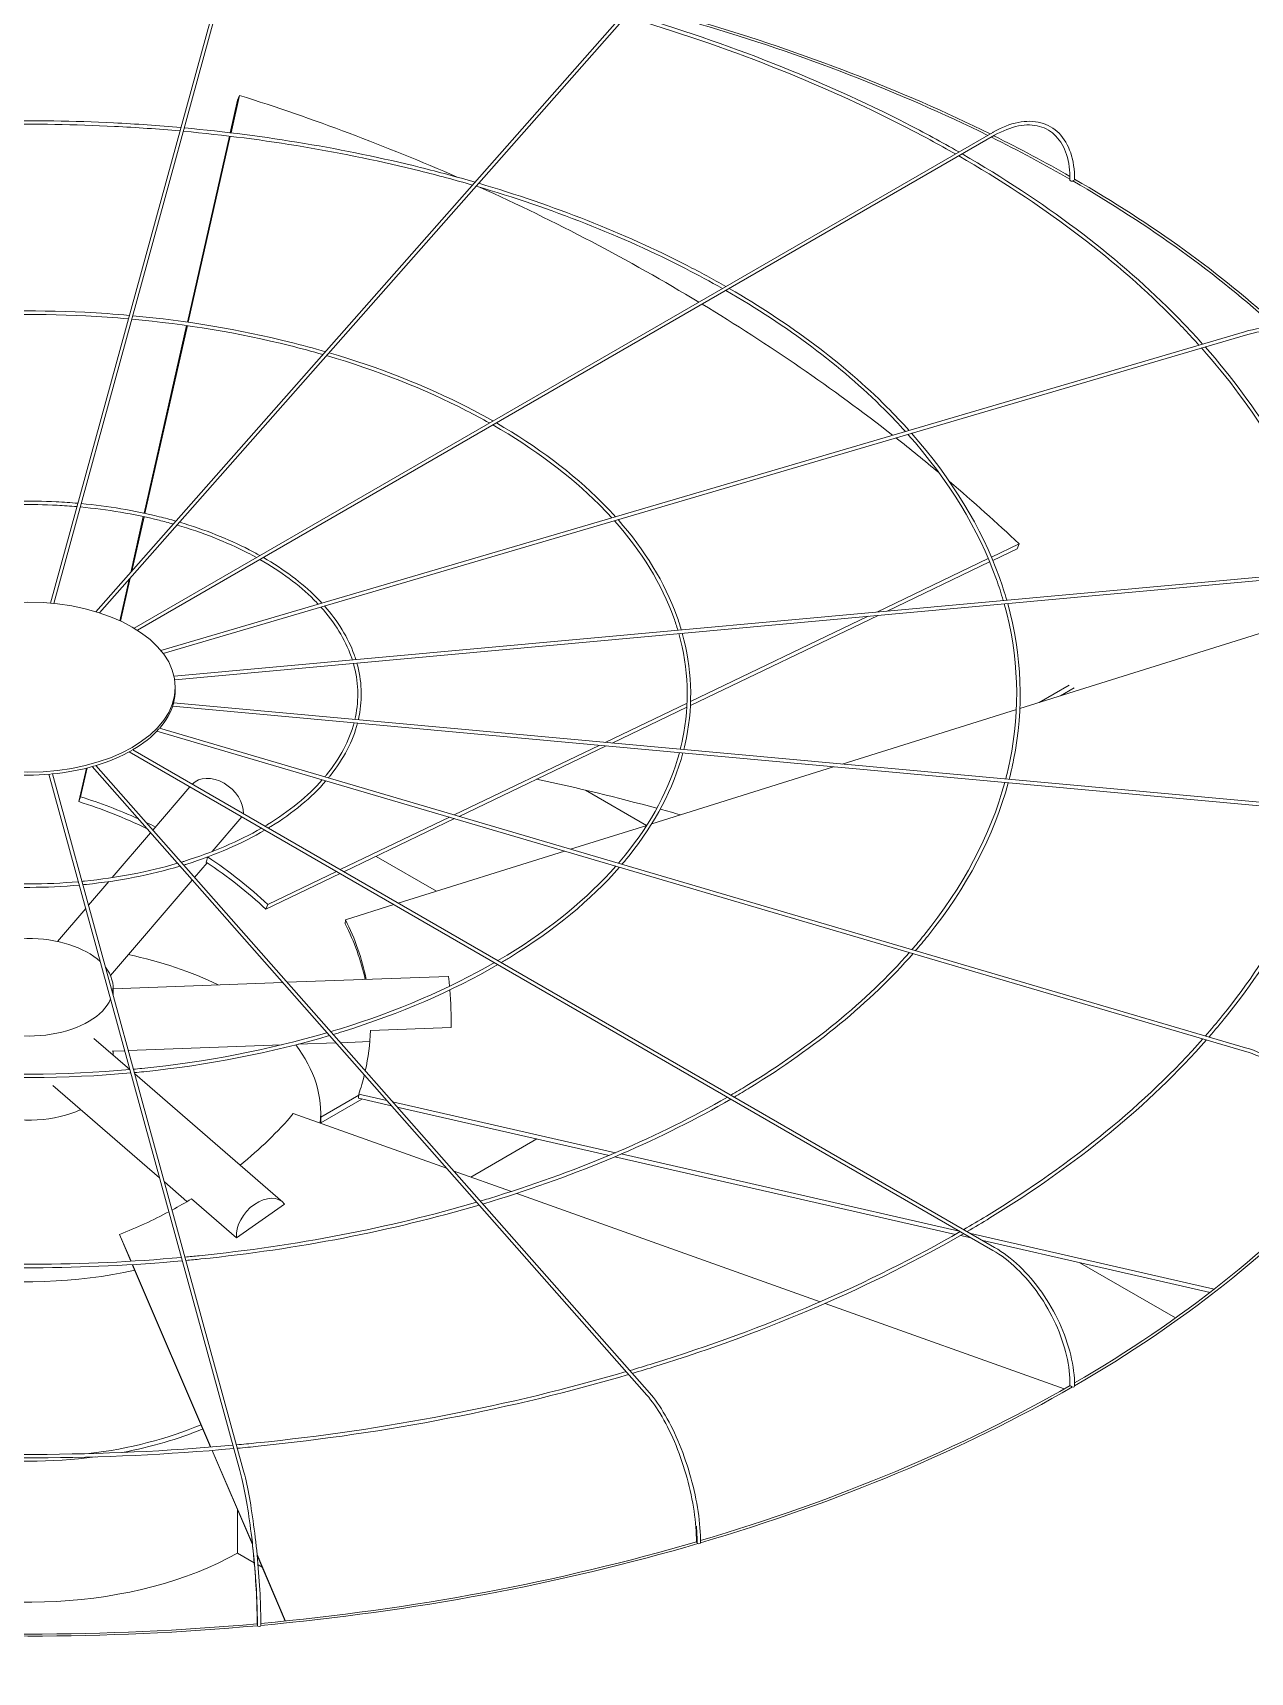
# Model space of a CAD drawing. Header units: millimetres. Extents: x -312439 to 477422, y -331570 to 212570.
# Drawn here: x 367580 to 368443, y 100902 to 102065 of the extents above; entities that cross this region are included whole.
import ezdxf

# ---------------------------------------------------------------- set-up
doc = ezdxf.new("R2010")
doc.units = ezdxf.units.MM

msp = doc.modelspace()

# ---------------------------------------------------------------- linework, layer by layer
at = {"color": 3, "linetype": 'Continuous', "lineweight": 0, "extrusion": (-1.11022e-16, 0.816497, 0.57735)}
for p, q in [((367592.22, 101660.414), (367726.688, 102150.582)), ((367594.695, 101660.176), (367729.05, 102149.934)), ((367624.532, 101654.312), (368015.209, 102096.994)), ((367627.096, 101653.516), (368017.045, 102095.373)), ((367719.804, 101994.084), (367725.033, 102017.168)), ((367726.363, 102020.6), (367720.343, 101994.019)), ((367725.033, 102017.168), (367726.363, 102020.6)), ((368260.722, 101994.387), (367651.53, 101642.67)), ((367653.895, 101641.207), (368261.947, 101992.266)), ((367689.374, 101859.739), (367719.26, 101991.683)), ((367719.799, 101991.618), (367689.91, 101859.662)), ((367658.681, 101724.232), (367688.831, 101857.343)), ((367689.367, 101857.266), (367659.208, 101724.119)), ((367670.572, 101626.837), (368439.142, 101852.931)), ((367672.207, 101624.765), (368439.833, 101850.581)), ((367649.166, 101682.226), (367658.14, 101721.843)), ((367658.667, 101721.73), (367649.91, 101683.069)), ((368259.665, 101693.087), (368279.271, 101702.497)), ((368277.941, 101699.066), (368260.642, 101690.763)), ((368277.941, 101699.066), (368279.271, 101702.497)), ((367679.949, 101608.541), (368533.037, 101686.55)), ((368178.491, 101654.129), (368257.454, 101692.027)), ((368258.43, 101689.702), (368185.681, 101654.787)), ((367641.41, 101647.983), (367648.038, 101677.246)), ((367648.782, 101678.089), (367641.911, 101647.752)), ((367680.406, 101606.123), (368533.26, 101684.111)), ((368179.349, 101651.748), (368046.191, 101587.84)), ((368046.309, 101590.69), (368172.159, 101651.09)), ((368505.377, 101656.378), (368279.85, 101585.726)), ((367680.815, 101598.788), (367680.815, 101600.788)), ((368314.881, 101602.341), (368293.522, 101590.01)), ((368308.669, 101594.755), (368318.345, 101600.341)), ((368533.037, 101509.12), (367678.879, 101587.227)), ((368533.26, 101511.559), (367679.602, 101589.621)), ((367985.75, 101561.626), (368043.815, 101589.493)), ((368043.672, 101586.631), (367990.639, 101561.178)), ((368277.363, 101584.947), (368153.849, 101546.254)), ((368439.142, 101342.739), (367667.814, 101569.644)), ((367669.652, 101571.657), (368439.833, 101345.089)), ((367878.586, 101510.194), (367981.445, 101559.559)), ((367986.334, 101559.112), (367882.194, 101509.132)), ((368260.722, 101201.283), (367648.132, 101554.962)), ((367650.609, 101556.36), (368261.947, 101203.404)), ((367591.173, 101539.071), (367726.688, 101045.088)), ((367593.652, 101539.294), (367729.05, 101045.736)), ((367612.337, 101519.627), (367617.72, 101543.395)), ((367618.307, 101543.543), (367613.667, 101523.059)), ((368015.209, 101098.676), (367621.787, 101544.468)), ((368017.045, 101100.297), (367624.39, 101545.221)), ((368147.771, 101544.35), (368018.789, 101503.944)), ((367612.337, 101519.627), (367613.667, 101523.059)), ((367691.229, 101530.08), (367664.882, 101499.339)), ((368015.029, 101502.766), (367971.739, 101527.76)), ((367728.021, 101508.838), (367706.896, 101484.189)), ((367797.76, 101471.402), (367875.288, 101508.611)), ((367878.896, 101507.549), (367800.402, 101469.877)), ((368015.184, 101502.814), (367961.18, 101485.896)), ((367663.272, 101497.461), (367636.068, 101465.719)), ((367703.362, 101476.292), (367694.424, 101465.864)), ((367866.01, 101456.082), (367823.181, 101480.809)), ((367956.977, 101484.58), (367838.968, 101447.611)), ((367797.727, 101468.593), (367745.014, 101443.294)), ((367746.345, 101446.726), (367795.085, 101470.118)), ((367633.636, 101462.881), (367619.227, 101446.068)), ((367692.815, 101463.986), (367634.847, 101396.349)), ((367617.303, 101443.823), (367597.246, 101420.421)), ((367745.014, 101443.294), (367746.345, 101446.726)), ((367835.792, 101446.616), (367801.449, 101435.857)), ((367801.354, 101432.901), (367801.449, 101435.857)), ((367874.291, 101395.691), (367760.089, 101391.458)), ((367756.925, 101391.341), (367636.651, 101386.883)), ((367636.651, 101387.927), (367636.651, 101382.553)), ((367648.554, 101329.575), (367623.011, 101351.71)), ((367794.736, 101348.497), (367768.009, 101347.506)), ((367818.815, 101349.389), (367797.9, 101348.614)), ((367819.292, 101357.264), (367876.521, 101359.385)), ((367644.976, 101342.946), (367635.97, 101342.613)), ((367636.651, 101342.638), (367636.651, 101339.89)), ((367756.105, 101347.065), (367647.491, 101343.04)), ((367756.998, 101235.6), (367652.005, 101326.585)), ((367669.729, 101252.719), (367594.055, 101318.296)), ((367810.908, 101311.372), (367783.929, 101295.796)), ((367783.929, 101291.796), (367813.134, 101308.657)), ((367810.838, 101309.181), (367810.933, 101312.137)), ((367834.117, 101303.874), (367810.838, 101309.181)), ((367810.933, 101312.137), (367830.826, 101307.603)), ((367834.916, 101306.67), (367993.085, 101270.615)), ((367988.507, 101268.68), (367838.207, 101302.942)), ((367873.244, 101259.539), (367764.538, 101298.366)), ((367783.929, 101291.44), (367783.929, 101298.69)), ((367937.311, 101280.351), (367890.554, 101253.356)), ((368234.166, 101212.681), (367992.6, 101267.747)), ((367997.143, 101269.69), (368236.899, 101215.037)), ((367919.266, 101243.101), (367878.015, 101257.835)), ((367689.116, 101235.918), (367673.061, 101249.831)), ((367692.391, 101237.873), (367724.187, 101210.32)), ((367724.187, 101210.32), (367758.382, 101234.14)), ((368138.275, 101164.877), (367923.04, 101241.753)), ((367641.344, 101212.549), (367649.464, 101193.634)), ((367642.579, 101209.212), (367641.344, 101212.549)), ((367649.272, 101193.622), (367642.579, 101209.212)), ((368245.424, 101210.115), (368237.69, 101211.878)), ((368244.995, 101213.191), (368417.712, 101173.82)), ((368414.746, 101171.518), (368253.519, 101208.27)), ((367705.877, 101061.766), (367650.299, 101191.231)), ((367650.491, 101191.242), (367706.068, 101061.782)), ((368390.309, 101153.378), (368322.449, 101192.557)), ((368311.332, 101103.066), (368141.646, 101163.673)), ((367735.573, 100992.594), (367706.897, 101059.392)), ((367707.087, 101059.407), (367735.505, 100993.209)), ((367724.972, 101017.287), (367724.972, 100986.612)), ((367736.827, 100979.767), (367724.972, 100986.612)), ((367738.823, 100985.482), (367759.036, 100938.397)), ((367758.847, 100938.378), (367738.881, 100984.888)), ((367742.48, 100976.503), (367739.489, 100978.23))]:
    msp.add_line(p, q, dxfattribs=at)
at = {"color": 3, "linetype": 'Continuous', "lineweight": 0}
for centre, major_axis, ratio, start_param, end_param in [((367576.756, 101533.252), (-1046.319, 0), 0.57735027, 4.00461262, 4.24016109), ((367576.756, 101533.252), (-1048.768, 0), 0.57735027, 4.00443097, 4.24060103), ((367578.086, 101365.972), (-942.562, 365.4), 0.65992862, 4.64663537, 4.80984928), ((367576.756, 101533.252), (-1046.319, 0), 0.57735027, 3.92863661, 4.00129229), ((367576.756, 101533.252), (-1048.768, 0), 0.57735027, 3.93098858, 4.00111844), ((367578.086, 101365.972), (-942.562, 365.4), 0.65992862, 4.45394149, 4.62923067), ((368316.615, 101960.41), (1.225, -0.016), 0.56830663, 3.14159265, 3.93464288), ((368316.615, 101960.41), (1.225, -0.016), 0.56830663, 3.93464288, 5.50543921), ((367576.756, 101533.252), (-1046.319, 0), 0.57735027, 3.70570419, 3.9258203), ((368317.481, 101960.91), (-1.225, 0), 0.57735027, 1.83263032, 3.14159265), ((367576.756, 101533.252), (-1048.768, 0), 0.57735027, 3.70411228, 3.92650775), ((367578.086, 101365.972), (-942.562, 365.4), 0.65992862, 4.28319099, 4.45112181), ((367578.086, 101365.972), (-942.562, 365.4), 0.65992862, 4.23904287, 4.2800546), ((367578.086, 101365.972), (-942.562, 365.4), 0.65992862, 4.15803474, 4.22871948), ((367576.323, 101598.788), (-104.492, 0), 0.57735027, 2.98808135, 3.14159265), ((367576.323, 101598.788), (-104.492, 0), 0.57735027, 2.67392209, 2.98094469), ((367576.323, 101598.788), (-104.492, 0), 0.57735027, 2.35976282, 2.66678542), ((367576.323, 101598.788), (-104.492, 0), 0.57735027, 2.04560356, 2.35262616), ((367576.323, 101598.788), (-104.492, 0), 0.57735027, 1.41728503, 1.72430763), ((367576.323, 101598.788), (-104.492, 0), 0.57735027, 1.73144429, 2.03846689), ((367709.346, 101517.246), (-16.786, 14.386), 0.73180825, 3.6699438, 6.25547108), ((367576.756, 100968.364), (1046.319, 0), 0.57735027, 1.13086203, 1.21917829), ((367578.086, 101365.972), (226.18, -87.683), 0.65992862, 1.48816133, 1.66825663), ((367576.756, 101362.541), (-226.18, 87.683), 0.65992862, 4.59602029, 4.80984928), ((367576.756, 100968.364), (1046.319, 0), 0.57735027, 1.11315293, 1.12829513), ((367578.086, 101365.972), (226.18, -87.683), 0.65992862, 1.43137513, 1.46305029), ((367576.756, 101362.541), (-226.18, 87.683), 0.65992862, 4.15803474, 4.39268064), ((367578.086, 101365.972), (226.18, -87.683), 0.65992862, 1.01644208, 1.25303729), ((367576.756, 101362.541), (242.456, -7.798), 0.79709982, 0.20115917, 0.41264052), ((367576.851, 101365.497), (242.456, -7.798), 0.79709982, 0.18583027, 0.41264052), ((367576.756, 101387.927), (-59.895, 0), 0.57735027, 3.69756416, 5.76575409), ((367576.756, 101298.69), (-207.174, 0), 0.57735027, 4.00561733, 4.36390833), ((367576.756, 101387.927), (-59.895, 0), 0.57735027, 3.02719924, 3.57014533), ((367875.11, 101373.599), (-0.819, 22.092), 0.05230802, 5.46284956, 6.28318531), ((367875.11, 101373.599), (-0.819, 22.092), 0.05230802, 4.01155215, 5.31083021), ((367576.756, 101387.927), (-59.895, 0), 0.57735027, 0.78539816, 2.89978042), ((367576.851, 101365.497), (242.456, -7.798), 0.79709982, 6.13145768, 6.28093219), ((367576.756, 101298.69), (-207.174, 0), 0.57735027, 3.08204121, 3.55783774), ((367576.851, 101365.497), (242.456, -7.798), 0.79709982, 6.04401129, 6.11604234), ((367576.756, 101328.305), (-59.895, 0), 0.57735027, 1.1079301, 2.23846982), ((367575.521, 101365.877), (-227.492, -84.221), 0.6873805, 2.02158825, 2.2576377), ((367576.756, 101533.252), (-1046.319, 0), 0.57735027, 2.35898226, 2.6687056), ((367576.756, 101533.252), (-1048.768, 0), 0.57735027, 2.35667794, 2.66891462), ((367575.521, 101365.877), (-227.492, -84.221), 0.6873805, 1.7758456, 1.84274406), ((367742.52, 101218.893), (14.478, 16.707), 0.67950023, 6.14949631, 8.84418497), ((367575.521, 101365.877), (-227.492, -84.221), 0.6873805, 1.60582316, 1.76537716), ((367576.756, 101298.69), (-207.174, 0), 0.57735027, 1.30817895, 1.9425337), ((367576.756, 101533.252), (-1046.319, 0), 0.57735027, 2.04376734, 2.35460013), ((367576.756, 101533.252), (-1048.768, 0), 0.57735027, 2.04258502, 2.35459852), ((368316.615, 101105.594), (-1.225, 0.017), 0.58625442, 0, 0.79329185), ((368317.481, 101105.094), (-1.225, 0), 0.57735027, 0.26183399, 3.14159265), ((367576.756, 101174.184), (-207.174, 0), 0.57735027, 1.77816663, 2.202298), ((367576.756, 101174.184), (-212.072, 0), 0.57735027, 1.89063678, 2.19285982), ((367576.756, 101174.184), (-212.072, 0), 0.57735027, 1.3476903, 1.79509044), ((367576.756, 101533.252), (-1046.319, 0), 0.57735027, 1.72891751, 2.04055715), ((367576.756, 101533.252), (-1048.768, 0), 0.57735027, 1.72854634, 2.04038352), ((368051.62, 100994.437), (-1.225, 0.011), 0.58858829, 0, 0.47632773), ((368052.176, 100993.807), (-1.225, 0), 0.57735027, 0, 3.14159265), ((367576.756, 101074.184), (-212.072, 0), 0.57735027, 0.98594125, 2.34464399), ((367576.756, 100970.364), (-1048.768, 0), 0.57735027, 0, 3.14159265), ((367576.756, 101533.252), (-1048.768, 0), 0.57735027, 1.41453598, 1.72626058), ((367576.756, 101533.252), (-1046.319, 0), 0.57735027, 1.41438895, 1.72636573), ((367740.099, 100935.998), (-1.225, 0.004), 0.58981528, 0, 0.15883691), ((367740.291, 100935.3), (-1.225, 0), 0.57735027, 0, 3.14159265)]:
    msp.add_ellipse(centre, major_axis=major_axis, ratio=ratio, start_param=start_param, end_param=end_param, dxfattribs=at)
msp.add_ellipse((367576.323, 101600.788), major_axis=(-104.492, 0), ratio=0.57735027, dxfattribs=at)
for points, knots in [([(368234.129, 101979.034), (368222.391, 101985.738), (368210.345, 101992.264), (368138.263, 102029.285), (368071.654, 102055.526), (368000.354, 102076.46)], [3.146975566, 3.146975566, 3.146975566, 3.146975566, 3.199958928, 3.199958928, 3.456525414, 3.456525414, 3.456525414, 3.456525414]), ([(368236.584, 101980.451), (368224.405, 101987.434), (368211.894, 101994.223), (368139.496, 102031.401), (368073.141, 102057.573), (368002.143, 102078.487)], [3.145113132, 3.145113132, 3.145113132, 3.145113132, 3.200037836, 3.200037836, 3.455209352, 3.455209352, 3.455209352, 3.455209352]), ([(367684.767, 101997.769), (367668.918, 101999.197), (367652.985, 102000.312), (367580.67, 102003.928), (367523.749, 102002.803), (367467.879, 101997.769)], [3.772165081, 3.772165081, 3.772165081, 3.772165081, 3.840593344, 3.840593344, 4.081816553, 4.081816553, 4.081816553, 4.081816553]), ([(367684.108, 101995.368), (367668.713, 101996.75), (367653.237, 101997.835), (367581.372, 102001.479), (367524.427, 102000.384), (367468.538, 101995.368)], [3.772797592, 3.772797592, 3.772797592, 3.772797592, 3.839399606, 3.839399606, 4.081184042, 4.081184042, 4.081184042, 4.081184042]), ([(368318.706, 101960.91), (368318.706, 101967.81), (368317.761, 101974.191), (368314.027, 101985.305), (368311.234, 101990.04), (368304.04, 101997.32), (368299.647, 101999.863), (368289.777, 102002.469), (368284.31, 102002.537), (368272.853, 102000.261), (368266.857, 101997.91), (368260.828, 101994.448), (368260.775, 101994.418), (368260.722, 101994.387)], [3.14159265, 3.14159265, 3.14159265, 3.14159265, 3.45575192, 3.45575192, 3.76991118, 3.76991118, 4.08269654, 4.08269654, 4.39544819, 4.39544819, 4.70960746, 4.70960746, 4.71238898, 4.71238898, 4.71238898, 4.71238898]), ([(368261.947, 101992.266), (368267.696, 101995.585), (368273.422, 101997.827), (368284.219, 101999.967), (368289.285, 101999.868), (368298.288, 101997.413), (368302.234, 101995.064), (368308.725, 101988.291), (368311.267, 101983.857), (368314.647, 101973.269), (368315.48, 101967.119), (368315.39, 101960.426)], [1.57079633, 1.57079633, 1.57079633, 1.57079633, 1.88806437, 1.88806437, 2.20533241, 2.20533241, 2.52260045, 2.52260045, 2.83986849, 2.83986849, 3.15713653, 3.15713653, 3.15713653, 3.15713653]), ([(367891.639, 101956.975), (367879.381, 101960.534), (367866.942, 101963.886), (367800.746, 101980.376), (367744.244, 101989.847), (367686.586, 101995.143)], [3.460983159, 3.460983159, 3.460983159, 3.460983159, 3.519648571, 3.519648571, 3.769222865, 3.769222865, 3.769222865, 3.769222865]), ([(367893.43, 101959.005), (367880.638, 101962.736), (367867.648, 101966.241), (367801.029, 101982.805), (367744.71, 101992.243), (367687.245, 101997.543)], [3.459218713, 3.459218713, 3.459218713, 3.459218713, 3.520344822, 3.520344822, 3.768597722, 3.768597722, 3.768597722, 3.768597722]), ([(368406.875, 101843.439), (368400.242, 101850.839), (368393.312, 101858.151), (368345.092, 101906.34), (368294.682, 101944.196), (368236.588, 101977.625)], [2.833719703, 2.833719703, 2.833719703, 2.833719703, 2.880073873, 2.880073873, 3.143270218, 3.143270218, 3.143270218, 3.143270218]), ([(368409.476, 101844.204), (368402.599, 101851.912), (368395.401, 101859.523), (368346.995, 101907.915), (368296.81, 101945.673), (368239.038, 101979.04)], [2.831913395, 2.831913395, 2.831913395, 2.831913395, 2.879924499, 2.879924499, 3.141418031, 3.141418031, 3.141418031, 3.141418031]), ([(368068.854, 101883.612), (368060.348, 101888.453), (368051.627, 101893.168), (367997.834, 101920.797), (367947.799, 101940.502), (367894.237, 101956.217)], [3.148849473, 3.148849473, 3.148849473, 3.148849473, 3.199944541, 3.199944541, 3.456834427, 3.456834427, 3.456834427, 3.456834427]), ([(368071.311, 101885.031), (368062.363, 101890.148), (368053.177, 101895.127), (367999.067, 101922.913), (367949.286, 101942.55), (367896.026, 101958.244)], [3.146361804, 3.146361804, 3.146361804, 3.146361804, 3.200049713, 3.200049713, 3.455080387, 3.455080387, 3.455080387, 3.455080387]), ([(368201.237, 101782.946), (368196.23, 101788.535), (368190.999, 101794.056), (368154.834, 101830.212), (368117.147, 101858.566), (368073.766, 101883.62)], [2.833499431, 2.833499431, 2.833499431, 2.833499431, 2.879899034, 2.879899034, 3.141439875, 3.141439875, 3.141439875, 3.141439875]), ([(368198.632, 101782.179), (368193.872, 101787.462), (368188.909, 101792.684), (368152.931, 101828.637), (368115.019, 101857.089), (368071.316, 101882.205)], [2.83591825, 2.83591825, 2.83591825, 2.83591825, 2.880098074, 2.880098074, 3.143909361, 3.143909361, 3.143909361, 3.143909361]), ([(367648.212, 101864.518), (367637.756, 101865.453), (367627.245, 101866.184), (367579.308, 101868.573), (367541.527, 101867.836), (367504.434, 101864.518)], [3.773286698, 3.773286698, 3.773286698, 3.773286698, 3.840886477, 3.840886477, 4.080694936, 4.080694936, 4.080694936, 4.080694936]), ([(367647.553, 101862.117), (367637.551, 101863.006), (367627.498, 101863.708), (367580.009, 101866.124), (367542.205, 101865.416), (367505.092, 101862.117)], [3.774238416, 3.774238416, 3.774238416, 3.774238416, 3.839097695, 3.839097695, 4.079743218, 4.079743218, 4.079743218, 4.079743218]), ([(367785.551, 101836.766), (367777.755, 101839.015), (367769.848, 101841.139), (367726.123, 101852.036), (367688.464, 101858.355), (367650.032, 101861.893)], [3.463595352, 3.463595352, 3.463595352, 3.463595352, 3.51947091, 3.51947091, 3.768879274, 3.768879274, 3.768879274, 3.768879274]), ([(367787.344, 101838.797), (367779.011, 101841.217), (367770.554, 101843.493), (367726.407, 101854.465), (367688.93, 101860.751), (367650.69, 101864.292)], [3.46094335, 3.46094335, 3.46094335, 3.46094335, 3.520514255, 3.520514255, 3.7679441, 3.7679441, 3.7679441, 3.7679441]), ([(368511.461, 101807.736), (368511.461, 101814.665), (368510.263, 101821.264), (368505.562, 101833.141), (368502.057, 101838.416), (368493.095, 101847.083), (368487.641, 101850.473), (368475.358, 101855.038), (368468.531, 101856.214), (368454.178, 101856.265), (368446.654, 101855.141), (368439.142, 101852.931)], [4.71238898, 4.71238898, 4.71238898, 4.71238898, 5.02654825, 5.02654825, 5.34070751, 5.34070751, 5.65486678, 5.65486678, 5.96902604, 5.96902604, 6.28318531, 6.28318531, 6.28318531, 6.28318531]), ([(368439.833, 101850.581), (368447.096, 101852.718), (368454.345, 101853.785), (368468.082, 101853.693), (368474.566, 101852.534), (368486.135, 101848.134), (368491.217, 101844.895), (368499.514, 101836.663), (368502.73, 101831.669), (368506.991, 101820.377), (368508.033, 101814.08), (368507.921, 101807.436)], [6.28318531, 6.28318531, 6.28318531, 6.28318531, 6.60045335, 6.60045335, 6.91772139, 6.91772139, 7.23498943, 7.23498943, 7.55225747, 7.55225747, 7.86952551, 7.86952551, 7.86952551, 7.86952551]), ([(367906.077, 101789.633), (367900.347, 101792.894), (367894.473, 101796.069), (367858.647, 101814.466), (367825.452, 101827.564), (367789.94, 101838.037)], [3.148732281, 3.148732281, 3.148732281, 3.148732281, 3.200072384, 3.200072384, 3.454746323, 3.454746323, 3.454746323, 3.454746323]), ([(368498.87, 101683.426), (368496.848, 101690.507), (368494.58, 101697.565), (368475.116, 101752.064), (368446.989, 101798.227), (368408.678, 101841.416)], [2.519571261, 2.519571261, 2.519571261, 2.519571261, 2.559550642, 2.559550642, 2.829500903, 2.829500903, 2.829500903, 2.829500903]), ([(368501.352, 101683.653), (368499.238, 101691.094), (368496.856, 101698.51), (368477.23, 101753.211), (368449.248, 101799.18), (368411.274, 101842.18)], [2.518738954, 2.518738954, 2.518738954, 2.518738954, 2.560443172, 2.560443172, 2.827714195, 2.827714195, 2.827714195, 2.827714195]), ([(367903.616, 101788.212), (367898.331, 101791.197), (367892.924, 101794.111), (367857.414, 101812.35), (367823.964, 101825.517), (367788.151, 101836.01)], [3.152476318, 3.152476318, 3.152476318, 3.152476318, 3.199914714, 3.199914714, 3.457374967, 3.457374967, 3.457374967, 3.457374967]), ([(367990.417, 101720.928), (367987.523, 101724.106), (367984.519, 101727.252), (367960.78, 101750.97), (367935.38, 101770.011), (367906.083, 101786.808)], [2.840166791, 2.840166791, 2.840166791, 2.840166791, 2.880145835, 2.880145835, 3.145067211, 3.145067211, 3.145067211, 3.145067211]), ([(367993.027, 101721.695), (367989.883, 101725.179), (367986.609, 101728.623), (367962.683, 101752.546), (367937.508, 101771.488), (367908.535, 101788.223)], [2.836508955, 2.836508955, 2.836508955, 2.836508955, 2.879847671, 2.879847671, 3.141363941, 3.141363941, 3.141363941, 3.141363941]), ([(368268.054, 101662.319), (368266.609, 101667.31), (368265.002, 101672.286), (368250.49, 101712.948), (368229.312, 101747.674), (368200.441, 101780.158)], [2.521788299, 2.521788299, 2.521788299, 2.521788299, 2.55939978, 2.55939978, 2.830291828, 2.830291828, 2.830291828, 2.830291828]), ([(368270.538, 101662.546), (368269, 101667.898), (368267.277, 101673.231), (368252.605, 101714.095), (368231.572, 101748.627), (368203.037, 101780.922)], [2.520659116, 2.520659116, 2.520659116, 2.520659116, 2.560589234, 2.560589234, 2.827907762, 2.827907762, 2.827907762, 2.827907762]), ([(367611.657, 101731.266), (367606.594, 101731.709), (367601.506, 101732.057), (367577.947, 101733.219), (367559.305, 101732.868), (367540.989, 101731.266)], [3.776630452, 3.776630452, 3.776630452, 3.776630452, 3.841752063, 3.841752063, 4.077351182, 4.077351182, 4.077351182, 4.077351182]), ([(367610.998, 101728.865), (367606.389, 101729.263), (367601.759, 101729.581), (367578.649, 101730.769), (367559.984, 101730.448), (367541.647, 101728.865)], [3.778551419, 3.778551419, 3.778551419, 3.778551419, 3.838185012, 3.838185012, 4.075430215, 4.075430215, 4.075430215, 4.075430215]), ([(367679.459, 101716.551), (367676.127, 101717.494), (367672.756, 101718.391), (367651.502, 101723.696), (367632.684, 101726.863), (367613.477, 101728.643)], [3.471418325, 3.471418325, 3.471418325, 3.471418325, 3.518930063, 3.518930063, 3.767850767, 3.767850767, 3.767850767, 3.767850767]), ([(367681.256, 101718.587), (367677.385, 101719.697), (367673.462, 101720.745), (367651.786, 101726.124), (367633.15, 101729.259), (367614.135, 101731.041)], [3.466082688, 3.466082688, 3.466082688, 3.466082688, 3.521010964, 3.521010964, 3.765995554, 3.765995554, 3.765995554, 3.765995554]), ([(367738.365, 101692.804), (367736.311, 101693.939), (367734.221, 101695.053), (367716.995, 101703.903), (367700.13, 101710.531), (367682.066, 101715.803)], [3.163350536, 3.163350536, 3.163350536, 3.163350536, 3.199816759, 3.199816759, 3.458993739, 3.458993739, 3.458993739, 3.458993739]), ([(367740.836, 101694.231), (367738.33, 101695.638), (367735.771, 101697.012), (367718.228, 101706.019), (367701.618, 101712.579), (367683.855, 101717.83)], [3.15578841, 3.15578841, 3.15578841, 3.15578841, 3.200131949, 3.200131949, 3.453750875, 3.453750875, 3.453750875, 3.453750875]), ([(368037.246, 101641.213), (368036.379, 101644.13), (368035.429, 101647.038), (368025.87, 101673.864), (368011.651, 101697.141), (367992.236, 101718.909)], [2.526062853, 2.526062853, 2.526062853, 2.526062853, 2.559096419, 2.559096419, 2.831723129, 2.831723129, 2.831723129, 2.831723129]), ([(368039.733, 101641.441), (368038.769, 101644.717), (368037.703, 101647.983), (368027.984, 101675.011), (368013.91, 101698.094), (367994.833, 101719.673)], [2.5243135, 2.5243135, 2.5243135, 2.5243135, 2.560878912, 2.560878912, 2.828143092, 2.828143092, 2.828143092, 2.828143092]), ([(367782.179, 101659.669), (367781.166, 101660.748), (367780.128, 101661.818), (367768.63, 101673.303), (367755.74, 101682.932), (367740.849, 101691.41)], [2.852936139, 2.852936139, 2.852936139, 2.852936139, 2.880283876, 2.880283876, 3.148538696, 3.148538696, 3.148538696, 3.148538696]), ([(367784.806, 101660.442), (367783.533, 101661.822), (367782.219, 101663.19), (367770.533, 101674.879), (367757.868, 101684.41), (367743.303, 101692.827)], [2.84544614, 2.84544614, 2.84544614, 2.84544614, 2.879690294, 2.879690294, 3.141137935, 3.141137935, 3.141137935, 3.141137935]), ([(367806.411, 101620.105), (367806.141, 101620.948), (367805.858, 101621.79), (367801.251, 101634.778), (367793.99, 101646.607), (367784.028, 101657.66)], [2.538956365, 2.538956365, 2.538956365, 2.538956365, 2.558172992, 2.558172992, 2.836025224, 2.836025224, 2.836025224, 2.836025224]), ([(367808.908, 101620.333), (367808.532, 101621.535), (367808.128, 101622.733), (367803.364, 101635.927), (367796.25, 101647.561), (367786.629, 101658.425)], [2.535128932, 2.535128932, 2.535128932, 2.535128932, 2.561728893, 2.561728893, 2.828841782, 2.828841782, 2.828841782, 2.828841782]), ([(368269.807, 101535.65), (368270.914, 101539.89), (368271.904, 101544.139), (368280.367, 101585.444), (368279.005, 101623.083), (368268.735, 101659.922)], [2.206572109, 2.206572109, 2.206572109, 2.206572109, 2.238438586, 2.238438586, 2.515769314, 2.515769314, 2.515769314, 2.515769314]), ([(368272.279, 101535.424), (368273.464, 101539.993), (368274.515, 101544.574), (368282.784, 101586.035), (368281.36, 101623.504), (368271.215, 101660.148)], [2.20754654, 2.20754654, 2.20754654, 2.20754654, 2.241548585, 2.241548585, 2.514698228, 2.514698228, 2.514698228, 2.514698228]), ([(368039.001, 101556.756), (368039.617, 101559.179), (368040.177, 101561.606), (368045.802, 101588.879), (368044.879, 101614.116), (368037.938, 101638.817)], [2.210316481, 2.210316481, 2.210316481, 2.210316481, 2.237655596, 2.237655596, 2.51702204, 2.51702204, 2.51702204, 2.51702204]), ([(368041.471, 101556.53), (368042.164, 101559.282), (368042.785, 101562.041), (368048.218, 101589.47), (368047.234, 101614.538), (368040.418, 101639.044)], [2.211718384, 2.211718384, 2.211718384, 2.211718384, 2.242315601, 2.242315601, 2.515402874, 2.515402874, 2.515402874, 2.515402874]), ([(367808.176, 101577.863), (367808.317, 101578.468), (367808.452, 101579.073), (367811.238, 101592.314), (367810.753, 101605.149), (367807.139, 101617.712)], [2.221614787, 2.221614787, 2.221614787, 2.221614787, 2.235297735, 2.235297735, 2.520800805, 2.520800805, 2.520800805, 2.520800805]), ([(367810.638, 101577.638), (367810.853, 101578.573), (367811.052, 101579.509), (367813.652, 101592.905), (367813.106, 101605.571), (367809.621, 101617.939)], [2.224061215, 2.224061215, 2.224061215, 2.224061215, 2.244587809, 2.244587809, 2.517487833, 2.517487833, 2.517487833, 2.517487833]), ([(367786.85, 101537.18), (367787.259, 101537.665), (367787.663, 101538.152), (367797.604, 101550.317), (367804.187, 101562.76), (367807.573, 101575.459)], [1.903307061, 1.903307061, 1.903307061, 1.903307061, 1.915350543, 1.915350543, 2.203452943, 2.203452943, 2.203452943, 2.203452943]), ([(367789.412, 101536.426), (367789.912, 101537.029), (367790.404, 101537.635), (367800.221, 101549.942), (367806.702, 101562.437), (367810.047, 101575.233)], [1.909987851, 1.909987851, 1.909987851, 1.909987851, 1.924618049, 1.924618049, 2.206425781, 2.206425781, 2.206425781, 2.206425781]), ([(367995.072, 101475.926), (367996.705, 101477.82), (367998.299, 101479.724), (368018.581, 101504.693), (368031.582, 101529.256), (368038.37, 101554.354)], [1.894116328, 1.894116328, 1.894116328, 1.894116328, 1.917671716, 1.917671716, 2.201274894, 2.201274894, 2.201274894, 2.201274894]), ([(367997.649, 101475.168), (367999.37, 101477.18), (368001.047, 101479.204), (368021.201, 101504.318), (368034.1, 101528.933), (368040.846, 101554.128)], [1.897570624, 1.897570624, 1.897570624, 1.897570624, 1.922320382, 1.922320382, 2.202808492, 2.202808492, 2.202808492, 2.202808492]), ([(367744.358, 101502.234), (367744.96, 101502.592), (367745.559, 101502.951), (367761.733, 101512.777), (367774.895, 101523.543), (367785.096, 101535.143)], [1.585149833, 1.585149833, 1.585149833, 1.585149833, 1.596233634, 1.596233634, 1.886390456, 1.886390456, 1.886390456, 1.886390456]), ([(367746.786, 101500.832), (367747.41, 101501.208), (367748.029, 101501.586), (367764.253, 101511.591), (367777.449, 101522.541), (367787.682, 101534.382)], [1.592315094, 1.592315094, 1.592315094, 1.592315094, 1.603748231, 1.603748231, 1.893388943, 1.893388943, 1.893388943, 1.893388943]), ([(368203.282, 101414.676), (368206.149, 101417.975), (368208.938, 101421.297), (368239.559, 101459.07), (368258.976, 101495.753), (368269.167, 101533.249)], [1.891059564, 1.891059564, 1.891059564, 1.891059564, 1.918447026, 1.918447026, 2.200552897, 2.200552897, 2.200552897, 2.200552897]), ([(368205.865, 101413.916), (368208.818, 101417.334), (368211.689, 101420.776), (368242.18, 101458.695), (368261.496, 101495.431), (368271.643, 101533.023)], [1.893387733, 1.893387733, 1.893387733, 1.893387733, 1.921549455, 1.921549455, 2.201585872, 2.201585872, 2.201585872, 2.201585872]), ([(368411.457, 101353.436), (368415.573, 101358.152), (368419.568, 101362.903), (368460.526, 101413.479), (368486.356, 101462.268), (368499.951, 101512.146)], [1.889456602, 1.889456602, 1.889456602, 1.889456602, 1.918834976, 1.918834976, 2.200108517, 2.200108517, 2.200108517, 2.200108517]), ([(368414.043, 101352.676), (368418.244, 101357.51), (368422.319, 101362.382), (368463.148, 101413.105), (368488.876, 101461.945), (368502.428, 101511.919)], [1.891212574, 1.891212574, 1.891212574, 1.891212574, 1.921163042, 1.921163042, 2.200887841, 2.200887841, 2.200887841, 2.200887841]), ([(367684.91, 101476.644), (367685.6, 101476.853), (367686.289, 101477.063), (367707.168, 101483.518), (367725.75, 101491.479), (367741.926, 101500.81)], [1.267045676, 1.267045676, 1.267045676, 1.267045676, 1.27702015, 1.27702015, 1.570336557, 1.570336557, 1.570336557, 1.570336557]), ([(367686.692, 101474.626), (367687.441, 101474.855), (367688.188, 101475.086), (367709.313, 101481.71), (367728.058, 101489.849), (367744.371, 101499.398)], [1.272186296, 1.272186296, 1.272186296, 1.272186296, 1.282962347, 1.282962347, 1.577666055, 1.577666055, 1.577666055, 1.577666055]), ([(367703.65, 101480.341), (367703.633, 101480.187), (367703.614, 101480.035), (367703.433, 101478.733), (367703.151, 101477.655), (367702.774, 101476.682)], [25.28971129, 25.28971129, 25.28971129, 25.28971129, 25.51327082, 25.51327082, 27.21415767, 27.21415767, 27.21415767, 27.21415767]), ([(367614.565, 101463.063), (367615.216, 101463.125), (367615.866, 101463.188), (367639.378, 101465.551), (367661.638, 101469.821), (367682.322, 101475.875)], [0.949238609, 0.949238609, 0.949238609, 0.949238609, 0.957681574, 0.957681574, 1.254620941, 1.254620941, 1.254620941, 1.254620941]), ([(367615.223, 101460.665), (367616.094, 101460.749), (367616.965, 101460.836), (367640.867, 101463.303), (367663.283, 101467.673), (367684.11, 101473.849)], [0.951064936, 0.951064936, 0.951064936, 0.951064936, 0.962301991, 0.962301991, 1.259854639, 1.259854639, 1.259854639, 1.259854639]), ([(367909.599, 101406.832), (367911.802, 101408.123), (367913.982, 101409.426), (367946.948, 101429.528), (367973.021, 101450.876), (367993.3, 101473.894)], [1.577975631, 1.577975631, 1.577975631, 1.577975631, 1.598113062, 1.598113062, 1.885671956, 1.885671956, 1.885671956, 1.885671956]), ([(367912.037, 101405.424), (367914.258, 101406.735), (367916.456, 101408.058), (367949.47, 101428.342), (367975.579, 101449.874), (367995.89, 101473.132)], [1.581619842, 1.581619842, 1.581619842, 1.581619842, 1.601882376, 1.601882376, 1.889205457, 1.889205457, 1.889205457, 1.889205457]), ([(367539.9, 101460.434), (367540.776, 101460.355), (367541.653, 101460.278), (367565.782, 101458.262), (367589.534, 101458.339), (367612.746, 101460.434)], [0.630366287, 0.630366287, 0.630366287, 0.630366287, 0.641648359, 0.641648359, 0.94043004, 0.94043004, 0.94043004, 0.94043004]), ([(367540.558, 101462.834), (367541.028, 101462.792), (367541.497, 101462.751), (367565.175, 101460.726), (367588.902, 101460.768), (367612.088, 101462.834)], [0.632258371, 0.632258371, 0.632258371, 0.632258371, 0.638337859, 0.638337859, 0.938537956, 0.938537956, 0.938537956, 0.938537956]), ([(368074.833, 101311.434), (368078.643, 101313.654), (368082.407, 101315.9), (368132.164, 101346.279), (368171.149, 101378.209), (368201.504, 101412.646)], [1.575583148, 1.575583148, 1.575583148, 1.575583148, 1.598741205, 1.598741205, 1.885432931, 1.885432931, 1.885432931, 1.885432931]), ([(368077.276, 101310.024), (368081.101, 101312.265), (368084.882, 101314.532), (368134.686, 101345.093), (368173.708, 101377.208), (368204.095, 101411.884)], [1.578026357, 1.578026357, 1.578026357, 1.578026357, 1.601256762, 1.601256762, 1.887796271, 1.887796271, 1.887796271, 1.887796271]), ([(367790.998, 101356.434), (367793.307, 101357.123), (367795.607, 101357.822), (367838.024, 101370.982), (367874.965, 101386.835), (367907.158, 101405.413)], [1.261848076, 1.261848076, 1.261848076, 1.261848076, 1.278507505, 1.278507505, 1.570566343, 1.570566343, 1.570566343, 1.570566343]), ([(367792.783, 101354.412), (367795.151, 101355.121), (367797.508, 101355.843), (367840.169, 101369.174), (367877.275, 101385.205), (367909.605, 101404)], [1.264451017, 1.264451017, 1.264451017, 1.264451017, 1.281488092, 1.281488092, 1.574251683, 1.574251683, 1.574251683, 1.574251683]), ([(367651.12, 101329.811), (367653.119, 101329.998), (367655.115, 101330.192), (367702.725, 101335.008), (367747.137, 101343.558), (367788.407, 101355.668)], [0.945863763, 0.945863763, 0.945863763, 0.945863763, 0.95883914, 0.95883914, 1.255627672, 1.255627672, 1.255627672, 1.255627672]), ([(367651.778, 101327.412), (367653.997, 101327.621), (367656.214, 101327.839), (367704.214, 101332.76), (367748.782, 101341.41), (367790.196, 101353.641)], [0.946791669, 0.946791669, 0.946791669, 0.946791669, 0.961156725, 0.961156725, 1.25825401, 1.25825401, 1.25825401, 1.25825401]), ([(368240.027, 101216.059), (368245.457, 101219.217), (368250.819, 101222.412), (368317.363, 101263.067), (368369.249, 101305.566), (368409.676, 101351.407)], [1.574326589, 1.574326589, 1.574326589, 1.574326589, 1.599055591, 1.599055591, 1.885237716, 1.885237716, 1.885237716, 1.885237716]), ([(368242.471, 101214.648), (368247.917, 101217.827), (368253.295, 101221.044), (368319.886, 101261.881), (368371.809, 101304.565), (368412.268, 101350.644)], [1.576164321, 1.576164321, 1.576164321, 1.576164321, 1.600943265, 1.600943265, 1.88701346, 1.88701346, 1.88701346, 1.88701346]), ([(368439.142, 101342.739), (368446.405, 101340.602), (368453.679, 101337.397), (368467.512, 101329.166), (368474.068, 101324.141), (368485.799, 101312.776), (368490.972, 101306.439), (368499.414, 101293.097), (368502.681, 101286.094), (368506.991, 101272.136), (368508.033, 101265.185), (368507.921, 101258.61)], [0, 0, 0, 0, 0.31726804, 0.31726804, 0.63453608, 0.63453608, 0.95180412, 0.95180412, 1.26907216, 1.26907216, 1.5863402, 1.5863402, 1.5863402, 1.5863402]), ([(368511.461, 101258.269), (368511.461, 101265.198), (368510.265, 101272.456), (368505.615, 101286.936), (368502.163, 101294.156), (368493.346, 101307.871), (368487.982, 101314.364), (368475.86, 101326.001), (368469.103, 101331.143), (368454.845, 101339.583), (368447.346, 101342.879), (368439.833, 101345.089)], [4.71238898, 4.71238898, 4.71238898, 4.71238898, 5.02654825, 5.02654825, 5.34070751, 5.34070751, 5.65486678, 5.65486678, 5.96902604, 5.96902604, 6.28318531, 6.28318531, 6.28318531, 6.28318531]), ([(367503.345, 101327.183), (367505.12, 101327.022), (367506.897, 101326.867), (367555.238, 101322.803), (367602.818, 101322.961), (367649.301, 101327.183)], [0.629347255, 0.629347255, 0.629347255, 0.629347255, 0.640828535, 0.640828535, 0.941449071, 0.941449071, 0.941449071, 0.941449071]), ([(367504.003, 101329.583), (367505.372, 101329.46), (367506.741, 101329.34), (367554.63, 101325.267), (367602.186, 101325.389), (367648.642, 101329.583)], [0.630291706, 0.630291706, 0.630291706, 0.630291706, 0.639167998, 0.639167998, 0.940504621, 0.940504621, 0.940504621, 0.940504621]), ([(367897.084, 101236.227), (367901.014, 101237.393), (367904.925, 101238.58), (367968.88, 101258.446), (368024.18, 101282.192), (368072.39, 101310.017)], [1.260112578, 1.260112578, 1.260112578, 1.260112578, 1.279004431, 1.279004431, 1.570642983, 1.570642983, 1.570642983, 1.570642983]), ([(367898.871, 101234.202), (367902.859, 101235.39), (367906.826, 101236.601), (367971.026, 101256.638), (368026.491, 101280.561), (368074.838, 101308.603)], [1.261855173, 1.261855173, 1.261855173, 1.261855173, 1.280993608, 1.280993608, 1.573104483, 1.573104483, 1.573104483, 1.573104483]), ([(367687.675, 101196.56), (367691.021, 101196.871), (367694.364, 101197.195), (367766.072, 101204.465), (367832.635, 101217.295), (367894.493, 101235.461)], [0.944736348, 0.944736348, 0.944736348, 0.944736348, 0.959225727, 0.959225727, 1.25596384, 1.25596384, 1.25596384, 1.25596384]), ([(367688.333, 101194.161), (367691.9, 101194.493), (367695.463, 101194.842), (367767.561, 101202.218), (367834.28, 101215.147), (367896.281, 101233.435)], [0.945358255, 0.945358255, 0.945358255, 0.945358255, 0.960772431, 0.960772431, 1.257716852, 1.257716852, 1.257716852, 1.257716852]), ([(368003.138, 101116.056), (368008.7, 101117.702), (368014.233, 101119.381), (368099.72, 101145.952), (368173.366, 101177.581), (368237.582, 101214.643)], [1.259205702, 1.259205702, 1.259205702, 1.259205702, 1.279253109, 1.279253109, 1.570621219, 1.570621219, 1.570621219, 1.570621219]), ([(368004.925, 101114.031), (368010.545, 101115.7), (368016.135, 101117.401), (368101.866, 101144.143), (368175.676, 101175.95), (368240.03, 101213.229)], [1.260515466, 1.260515466, 1.260515466, 1.260515466, 1.280745787, 1.280745787, 1.572469242, 1.572469242, 1.572469242, 1.572469242]), ([(368260.722, 101201.283), (368266.472, 101197.963), (368272.243, 101193.568), (368283.228, 101183.06), (368288.44, 101176.95), (368297.771, 101163.633), (368301.888, 101156.427), (368308.61, 101141.651), (368311.214, 101134.083), (368314.649, 101119.353), (368315.48, 101112.195), (368315.39, 101105.611)], [4.71238898, 4.71238898, 4.71238898, 4.71238898, 5.02965702, 5.02965702, 5.34692506, 5.34692506, 5.6641931, 5.6641931, 5.98146114, 5.98146114, 6.29872918, 6.29872918, 6.29872918, 6.29872918]), ([(368318.706, 101105.094), (368318.706, 101111.995), (368317.76, 101119.414), (368314.086, 101134.593), (368311.357, 101142.35), (368304.382, 101157.463), (368300.137, 101164.816), (368290.537, 101178.413), (368285.183, 101184.654), (368273.875, 101195.426), (368267.922, 101199.954), (368261.947, 101203.404)], [0, 0, 0, 0, 0.31415927, 0.31415927, 0.62831853, 0.62831853, 0.9424778, 0.9424778, 1.25663706, 1.25663706, 1.57079633, 1.57079633, 1.57079633, 1.57079633]), ([(367466.79, 101193.933), (367469.464, 101193.69), (367472.141, 101193.455), (367544.694, 101187.345), (367616.103, 101187.583), (367685.855, 101193.933)], [0.629005431, 0.629005431, 0.629005431, 0.629005431, 0.64055333, 0.64055333, 0.941790896, 0.941790896, 0.941790896, 0.941790896]), ([(367467.449, 101196.333), (367469.716, 101196.127), (367471.985, 101195.928), (367544.086, 101189.809), (367615.471, 101190.011), (367685.197, 101196.333)], [0.629634706, 0.629634706, 0.629634706, 0.629634706, 0.639445125, 0.639445125, 0.941161621, 0.941161621, 0.941161621, 0.941161621]), ([(367724.217, 101063.354), (367728.916, 101063.789), (367733.608, 101064.244), (367829.407, 101073.967), (367918.11, 101091.073), (368000.546, 101115.291)], [0.94415889, 0.94415889, 0.94415889, 0.94415889, 0.959419158, 0.959419158, 1.25609347, 1.25609347, 1.25609347, 1.25609347]), ([(367724.875, 101060.955), (367729.794, 101061.411), (367734.707, 101061.89), (367830.896, 101071.719), (367919.756, 101088.925), (368002.335, 101113.264)], [0.944626582, 0.944626582, 0.944626582, 0.944626582, 0.960579805, 0.960579805, 1.257409099, 1.257409099, 1.257409099, 1.257409099]), ([(368015.209, 101098.676), (368018.865, 101094.534), (368022.546, 101089.316), (368029.589, 101077.214), (368032.948, 101070.317), (368038.967, 101055.575), (368041.626, 101047.732), (368045.974, 101031.893), (368047.661, 101023.901), (368049.897, 101008.575), (368050.444, 101001.244), (368050.396, 100994.563), (368050.395, 100994.505), (368050.395, 100994.448)], [6.28318531, 6.28318531, 6.28318531, 6.28318531, 6.59783007, 6.59783007, 6.91495265, 6.91495265, 7.23222069, 7.23222069, 7.54948873, 7.54948873, 7.86675677, 7.86675677, 7.86952551, 7.86952551, 7.86952551, 7.86952551]), ([(368053.4, 100993.807), (368053.4, 101000.668), (368052.797, 101008.191), (368050.448, 101023.854), (368048.703, 101031.99), (368044.24, 101048.096), (368041.522, 101056.062), (368035.376, 101071.058), (368031.948, 101078.085), (368024.702, 101090.529), (368020.887, 101095.944), (368017.045, 101100.297)], [4.71238898, 4.71238898, 4.71238898, 4.71238898, 5.02654825, 5.02654825, 5.34070751, 5.34070751, 5.65486678, 5.65486678, 5.96902604, 5.96902604, 6.28318531, 6.28318531, 6.28318531, 6.28318531]), ([(367430.248, 101060.727), (367433.817, 101060.402), (367437.389, 101060.089), (367534.146, 101051.933), (367629.379, 101052.251), (367722.397, 101060.727)], [0.628847379, 0.628847379, 0.628847379, 0.628847379, 0.640415364, 0.640415364, 0.941948948, 0.941948948, 0.941948948, 0.941948948]), ([(367430.906, 101063.127), (367434.068, 101062.84), (367437.233, 101062.562), (367533.538, 101054.397), (367628.746, 101054.679), (367721.739, 101063.127)], [0.62931922, 0.62931922, 0.62931922, 0.62931922, 0.639583767, 0.639583767, 0.941477106, 0.941477106, 0.941477106, 0.941477106]), ([(367741.515, 100935.3), (367741.515, 100942.114), (367741.309, 100949.672), (367740.503, 100965.552), (367739.904, 100973.872), (367738.372, 100990.464), (367737.439, 100998.734), (367735.329, 101014.423), (367734.153, 101021.84), (367731.67, 101035.104), (367730.363, 101040.949), (367729.05, 101045.736)], [4.71238898, 4.71238898, 4.71238898, 4.71238898, 5.02654825, 5.02654825, 5.34070751, 5.34070751, 5.65486678, 5.65486678, 5.96902604, 5.96902604, 6.28318531, 6.28318531, 6.28318531, 6.28318531]), ([(367726.688, 101045.088), (367727.961, 101040.447), (367729.24, 101034.725), (367731.683, 101021.664), (367732.845, 101014.315), (367734.927, 100998.763), (367735.846, 100990.561), (367737.348, 100974.125), (367737.931, 100965.893), (367738.703, 100950.224), (367738.892, 100942.789), (367738.874, 100936.086), (367738.874, 100936.044), (367738.874, 100936.002)], [0, 0, 0, 0, 0.31526689, 0.31526689, 0.63253493, 0.63253493, 0.94980297, 0.94980297, 1.26707101, 1.26707101, 1.58433905, 1.58433905, 1.5863402, 1.5863402, 1.5863402, 1.5863402]), ([(367739.066, 100935.3), (367739.066, 100942.064), (367738.86, 100949.584), (367738.058, 100965.392), (367737.462, 100973.679), (367736.2, 100987.338), (367735.632, 100992.723), (367735.004, 100997.985)], [4.71238898, 4.71238898, 4.71238898, 4.71238898, 5.026548246, 5.026548246, 5.340707511, 5.340707511, 5.545847126, 5.545847126, 5.545847126, 5.545847126])]:
    msp.add_open_spline(points, degree=3, knots=knots, dxfattribs=at)
msp.add_open_spline([(368050.951, 100993.807), (368050.951, 100997.568), (368050.766, 101001.544), (368050.4, 101005.673)], degree=3, dxfattribs=at)

doc.saveas('drawing.dxf')
